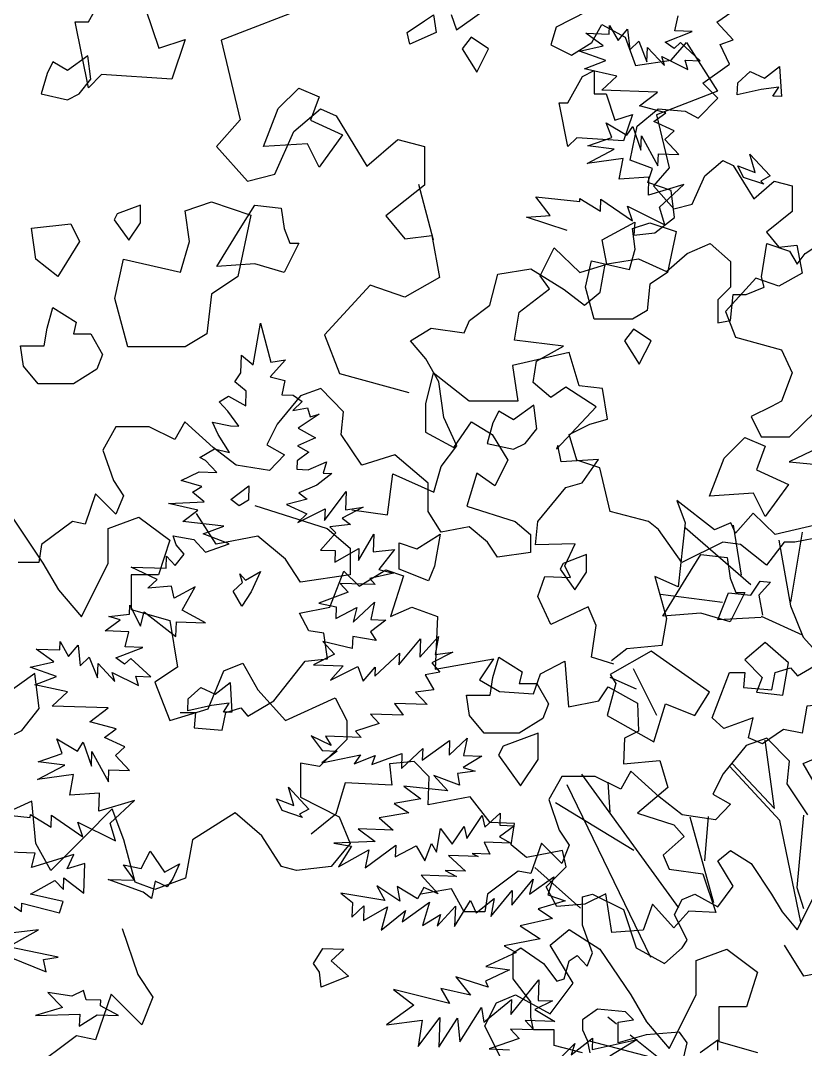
# Model space of a CAD drawing. Header units: inches. Extents: x -11 to 128, y 7 to 56.
# Drawn here: x 36.524 to 36.8417, y 22.3813 to 22.7979 of the extents above; entities that cross this region are included whole.
import ezdxf

# ---------------------------------------------------------------- set-up
doc = ezdxf.new("R2010")
doc.units = ezdxf.units.IN
doc.header["$MEASUREMENT"] = 0
doc.layers.add('CAY', color=94, linetype='Continuous')
doc.layers.add('CAY-3', color=61, linetype='Continuous')
picture_1 = doc.add_image_def('image1.jpg', size_in_pixel=(1680, 1093))

# ---------------------------------------------------------------- blocks, each defined once
blk = doc.blocks.new('A$C76451831')
at = {"layer": 'CAY'}
for p, q in [((4217.44, 1499.12), (4134.89, 1467.27)), ((4543.85, 1475.59), (4547.04, 1489.08)), ((4484.84, 1472.66), (4485.11, 1480.36)), ((4485.11, 1480.36), (4492.79, 1466.94)), ((4492.79, 1466.94), (4501.3, 1477.07)), ((4501.3, 1477.07), (4503.37, 1458.42)), ((4559.69, 1475.04), (4543.85, 1475.59)), ((4134.89, 1467.27), (4151.99, 1395.3)), ((4463.57, 1473.41), (4484.84, 1472.66)), ((4479.48, 1461.97), (4463.57, 1473.41)), ((4503.37, 1458.42), (4511.35, 1466.3)), ((4511.35, 1466.3), (4518.85, 1447.45)), ((4535.34, 1465.46), (4559.69, 1475.04)), ((4458.02, 1457.28), (4479.48, 1461.97)), ((4481.74, 1448.74), (4458.02, 1457.28)), ((4518.85, 1447.45), (4519.31, 1460.58)), ((4519.31, 1460.58), (4534.6, 1444.18)), ((4543.3, 1459.74), (4535.34, 1465.46)), ((4548.92, 1464.98), (4543.3, 1459.74)), ((4566.92, 1448.49), (4548.92, 1464.98)), ((4462.44, 1441.26), (4481.74, 1448.74)), ((4534.6, 1444.18), (4532.16, 1452.42)), ((4532.16, 1452.42), (4555.77, 1440.72)), ((4555.77, 1440.72), (4553.34, 1448.96)), ((4553.34, 1448.96), (4566.92, 1448.49)), ((4491.67, 1434.8), (4462.44, 1441.26)), ((4478.09, 1422.12), (4491.67, 1434.8)), ((4528.33, 1420.37), (4478.09, 1422.12)), ((4512.03, 1407.79), (4528.33, 1420.37)), ((4200.34, 1384.68), (4224.51, 1405.33)), ((4224.51, 1405.33), (4238.66, 1398.84)), ((4535.82, 1401.52), (4512.03, 1407.79)), ((4525.13, 1393.74), (4535.82, 1401.52)), ((4151.99, 1395.3), (4130.76, 1371.12)), ((4238.66, 1398.84), (4266.37, 1353.42)), ((4487.01, 1379.2), (4482.04, 1392.52)), ((4482.04, 1392.52), (4500.68, 1381.44)), ((4543.42, 1385.39), (4525.13, 1393.74)), ((4183.24, 1346.34), (4200.34, 1384.68)), ((4500.68, 1381.44), (4505.95, 1389.42)), ((4505.95, 1389.42), (4513.35, 1367.85)), ((4534.99, 1377.52), (4543.42, 1385.39)), ((4266.37, 1353.42), (4294.09, 1377.61)), ((4294.09, 1377.61), (4318.26, 1371.12)), ((4465.45, 1371.79), (4487.01, 1379.2)), ((4513.35, 1367.85), (4513.81, 1380.98)), ((4513.81, 1380.98), (4528.72, 1353.72)), ((4547.65, 1363.94), (4534.99, 1377.52)), ((4130.76, 1371.12), (4158.47, 1339.85)), ((4318.26, 1371.12), (4318.26, 1336.32)), ((4464.9, 1355.94), (4489.36, 1368.69)), ((4489.36, 1368.69), (4465.45, 1371.79)), ((4528.72, 1353.72), (4529.1, 1364.58)), ((4529.1, 1364.58), (4547.65, 1363.94)), ((4497.23, 1360.26), (4464.9, 1355.94)), ((4493.86, 1341.79), (4497.23, 1360.26)), ((4158.47, 1339.85), (4183.24, 1346.34)), ((4318.26, 1336.32), (4283.47, 1308.59)), ((4520.66, 1343.57), (4493.86, 1341.79)), ((4520.09, 1327.27), (4520.66, 1343.57)), ((4552.15, 1337.03), (4520.09, 1327.27)), ((4530.14, 1316.49), (4552.15, 1337.03)), ((4431.54, 1309.06), (4418.53, 1325.83)), ((4418.53, 1325.83), (4458.27, 1321.72)), ((4458.27, 1321.72), (4458.36, 1324.44)), ((4458.36, 1324.44), (4476.99, 1312.91)), ((4476.99, 1312.91), (4477.37, 1323.78)), ((4477.37, 1323.78), (4505.69, 1304.2)), ((4283.47, 1308.59), (4300.57, 1287.95)), ((4410.19, 1307.54), (4431.54, 1309.06)), ((4501.17, 1317.5), (4535.01, 1300.46)), ((4505.69, 1304.2), (4501.17, 1317.5)), ((4535.01, 1300.46), (4530.14, 1316.49)), ((4446.93, 1295.37), (4410.19, 1307.54)), ((4300.57, 1287.95), (4324.75, 1290.9)), ((4324.75, 1290.9), (4331.82, 1253.15)), ((4554.94, 1274.61), (4575.78, 1283.65)), ((4575.78, 1283.65), (4594.25, 1267.53)), ((4622.16, 1253.76), (4626.88, 1283.65)), ((4626.88, 1283.65), (4647.32, 1276.97)), ((4661.47, 1274.61), (4682.3, 1288.37)), ((4536.47, 1258.48), (4554.94, 1274.61)), ((4647.32, 1276.97), (4654.39, 1265.17)), ((4654.39, 1265.17), (4661.47, 1274.61)), ((4476.72, 1240), (4481.05, 1265.17)), ((4481.05, 1265.17), (4511.31, 1269.89)), ((4511.31, 1269.89), (4536.47, 1258.48)), ((4594.25, 1267.53), (4594.25, 1244.33)), ((4331.82, 1253.15), (4300.57, 1235.45)), ((4377.27, 1228.2), (4384.35, 1256.12)), ((4384.35, 1256.12), (4414.22, 1260.84)), ((4414.22, 1260.84), (4444.1, 1242.36)), ((4624.52, 1244.33), (4622.16, 1253.76)), ((4269.32, 1246.07), (4228.05, 1201.24)), ((4300.57, 1235.45), (4269.32, 1246.07)), ((4594.25, 1244.33), (4582.85, 1232.92)), ((4608.4, 1237.64), (4624.52, 1244.33)), ((4444.1, 1242.36), (4462.57, 1228.2)), ((4462.57, 1228.2), (4476.72, 1240)), ((4594.25, 1214.44), (4596.61, 1237.64)), ((4596.61, 1237.64), (4608.4, 1237.64)), ((4358.8, 1214.44), (4377.27, 1228.2)), ((4582.85, 1232.92), (4582.85, 1212.08)), ((4305.73, 1195.96), (4324.21, 1207.36)), ((4324.21, 1207.36), (4354.08, 1203.04)), ((4354.08, 1203.04), (4358.8, 1214.44)), ((4582.85, 1212.08), (4594.25, 1214.44)), ((4228.05, 1201.24), (4241.61, 1166.44)), ((4319.49, 1179.83), (4305.73, 1195.96)), ((4331.28, 1158.99), (4319.49, 1179.83)), ((4241.61, 1166.44), (4304.11, 1149.33)), ((4335.61, 1126.75), (4331.28, 1158.99)), ((4347.4, 1101.19), (4335.61, 1126.75)), ((4333.25, 1082.7), (4347.4, 1101.19)), ((4326.56, 1059.5), (4333.25, 1082.7)), ((4284.9, 1039.05), (4289.61, 1076.02)), ((4289.61, 1076.02), (4326.56, 1059.5)), ((4252.67, 1043.38), (4284.9, 1039.05)), ((4527.76, 857.92), (4506.64, 900.17)), ((4509.28, 881.69), (4485.53, 892.25)), ((4626.88, 837.71), (4608.4, 831.03)), ((4633.95, 774.01), (4625.31, 835.75)), ((4647.32, 816.87), (4626.88, 837.71)), ((4608.4, 831.03), (4587.57, 805.47)), ((4645.35, 796.42), (4647.32, 816.87)), ((4504.24, 807.83), (4495.2, 791.7)), ((4529.79, 784.63), (4504.24, 807.83)), ((4638.67, 763.39), (4593.47, 812.15)), ((4595.82, 814.51), (4633.95, 774.01)), ((4442.13, 803.11), (4430.34, 782.27)), ((4472, 803.11), (4442.13, 803.11)), ((4547.68, 684.5), (4460.21, 805.07)), ((4495.2, 791.7), (4472, 803.11)), ((4587.57, 805.47), (4578.14, 786.99)), ((4522.33, 639.81), (4446.85, 795.64)), ((4485.76, 770.86), (4483.84, 797.94)), ((4663.83, 768.5), (4645.35, 796.42)), ((4430.34, 782.27), (4439.77, 754.74)), ((4550.62, 768.5), (4529.79, 784.63)), ((4578.14, 786.99), (4594.25, 777.94)), ((4506.99, 736.26), (4436.23, 779.12)), ((4594.25, 777.94), (4580.49, 763.78)), ((4580.49, 763.78), (4550.62, 768.5)), ((4579.11, 689.01), (4557.88, 766.34)), ((4571.06, 726.82), (4574.45, 766.86)), ((4657.54, 671.77), (4638.67, 763.39)), ((4659.9, 768.11), (4654, 702.83)), ((4439.77, 754.74), (4448.81, 740.98)), ((4423.73, 742.87), (4414.22, 715.42)), ((4430.34, 736.26), (4423.73, 742.87)), ((4442.13, 724.46), (4430.34, 736.26)), ((4448.81, 740.98), (4442.13, 724.46)), ((4402.82, 717.77), (4374.91, 696.93)), ((4414.22, 715.42), (4402.82, 717.77)), ((4458.78, 684.36), (4417.81, 720.82)), ((4342.68, 701.65), (4314.77, 696.93)), ((4354.08, 680.81), (4342.68, 701.65)), ((4374.91, 696.93), (4372.55, 680.81)), ((4654, 702.83), (4659.9, 683.96)), ((4372.55, 680.81), (4354.08, 680.81)), ((4491.49, 579.54), (4483.4, 586.04)), ((4541.19, 539.64), (4503.71, 569.74)), ((4534.5, 546.71), (4466.89, 564.41))]:
    blk.add_line(p, q, dxfattribs=at)
for points in [[(4034.98, 1519.24), (4050.81, 1527.16), (4050.81, 1495.47), (4066.65, 1495.47), (4078.52, 1459.83), (4102.28, 1467.75), (4090.4, 1432.11), (4027.06, 1436.07), (4015.18, 1424.19), (4003.31, 1483.59), (4015.18, 1483.59)], [(4376.02, 1459.35), (4360.18, 1469.91), (4352.26, 1459.35), (4365.46, 1438.22)], [(4640.12, 1416.47), (4632.42, 1416.74), (4637.69, 1424.71), (4621.75, 1422.55), (4600.29, 1417.86), (4600.67, 1428.72), (4611.89, 1438.76), (4624.83, 1432.87), (4638.34, 1443.28)], [(4624.21, 1337.24), (4605.84, 1343.32), (4600.78, 1353.92), (4616.43, 1347.93), (4611.56, 1364.42), (4629.91, 1344.74), (4621.59, 1340.05)], [(4038.94, 1234.08), (4046.85, 1269.73), (4098.32, 1257.84), (4106.24, 1285.57), (4102.28, 1313.29), (4126.03, 1321.21), (4161.66, 1309.33), (4149.78, 1253.88), (4126.03, 1238.04), (4122.07, 1202.4), (4102.28, 1190.52), (4050.81, 1190.52)], [(3967.68, 1269.73), (3963.72, 1297.45), (3999.35, 1301.41), (4007.26, 1285.57), (3987.47, 1253.88)], [(4522.48, 1195.89), (4506.64, 1206.45), (4498.72, 1195.89), (4511.92, 1174.77)], [(4419.55, 1116.68), (4416.91, 1137.8), (4398.43, 1124.6), (4385.24, 1132.52), (4379.96, 1121.96), (4374.68, 1103.48), (4398.43, 1098.2), (4408.99, 1103.48)], [(4588.46, 1090.27), (4606.93, 1108.76), (4625.41, 1100.84), (4617.49, 1079.71), (4646.52, 1066.51), (4625.41, 1037.47), (4614.85, 1058.59), (4575.26, 1055.95)], [(4143.61, 1052.71), (4159.91, 1065.28), (4159.45, 1052.15), (4151.12, 1047)], [(4295.5, 989.94), (4295.5, 1013.7), (4311.34, 1008.42), (4332.45, 1021.63), (4327.17, 992.58), (4321.89, 979.38)], [(4443.3, 995.22), (4440.66, 989.94), (4453.86, 971.46), (4464.41, 987.3), (4464.41, 1003.14)], [(4554.15, 982.02), (4567.35, 1003.14), (4591.1, 1000.5), (4593.74, 982.02), (4599.02, 968.82), (4606.93, 968.82), (4593.74, 942.42), (4567.35, 950.34), (4533.04, 947.7)], [(4145.71, 970.13), (4154.15, 977.99), (4151.7, 985.78), (4156.94, 980.16), (4170.35, 987.85), (4162.01, 969.56), (4153.4, 956.71)], [(4641.24, 876.41), (4646.52, 905.45), (4625.41, 923.93), (4606.93, 908.09), (4622.77, 892.25), (4617.49, 879.05)], [(4403.71, 886.97), (4419.55, 886.97), (4430.1, 868.49), (4424.83, 855.28), (4403.71, 842.08), (4372.04, 842.08), (4358.84, 857.92), (4356.21, 876.41), (4377.32, 876.41), (4379.96, 892.25), (4385.24, 910.73), (4406.35, 897.53)], [(4562.07, 857.92), (4575.26, 879.05), (4522.48, 916.01), (4485.53, 894.89), (4490.81, 886.97), (4482.89, 857.92), (4525.12, 834.16), (4535.67, 868.49)], [(4144.62, 860.91), (4136.93, 861.18), (4142.19, 869.16), (4126.25, 866.99), (4104.79, 862.3), (4105.17, 873.17), (4116.4, 883.2), (4129.33, 877.31), (4142.84, 887.72)], [(4208.18, 766.18), (4189.81, 772.26), (4184.75, 782.87), (4200.4, 776.88), (4195.54, 793.37), (4213.88, 773.69), (4205.56, 768.99)], [(4064.64, 698.69), (4032.87, 710.23), (4056.86, 709.39), (4046.92, 723.33), (4062.67, 720.07), (4070.91, 735.64), (4083.84, 716.61), (4097.25, 724.3), (4091.35, 710.9), (4086.1, 703.38), (4075.41, 708.74), (4072.14, 692.99)], [(4223.4, 626.6), (4218.23, 634.49), (4226.4, 647.8), (4245.41, 647.14), (4234.17, 636.65), (4249.55, 622.97), (4225.18, 612.94)], [(4013.22, 601.66), (4010.78, 609.9), (4000.19, 604.83), (3978.56, 608.31), (3991.67, 594.7), (3967.4, 587.39), (4007.33, 588.72), (4006.95, 577.85), (4023.17, 588.16), (4042.18, 587.5), (4026.17, 596.22), (4026.34, 601.2)]]:
    blk.add_lwpolyline(points, close=True, dxfattribs=at)
for points in [[(529.97, 749.26), (509.93, 755.59), (514.15, 784.06), (506.77, 800.94), (473.02, 785.12), (461.42, 810.43), (467.75, 828.36), (490.95, 827.3), (485.68, 837.85), (495.17, 857.89), (459.31, 856.84), (461.42, 877.93), (486.73, 908.52), (501.5, 912.73), (516.26, 933.83), (482.51, 931.72), (479.35, 946.48), (478.29, 943.32), (514.15, 981.29), (486.73, 999.22), (473.02, 989.73), (457.2, 1003.44), (460.36, 1022.42), (484.62, 1036.13), (440.32, 1041.41), (444.54, 1066.72), (471.97, 1087.81), (463.53, 1099.41), (476.18, 1124.73), (499.39, 1102.58), (523.65, 1109.96), (519.43, 1132.11), (548.96, 1147.93), (547.9, 1136.33), (566.89, 1138.44), (584.82, 1152.15), (581.65, 1176.41), (560.56, 1183.79), (564.78, 1196.44), (544.74, 1203.83), (551.07, 1234.41), (570.05, 1250.23), (594.31, 1248.12), (605.91, 1241.8), (623.84, 1259.73), (610.13, 1273.44), (634.39, 1290.31), (625.95, 1308.24), (637.55, 1312.46), (622.79, 1328.28), (636.5, 1337.77)], [(3932.25, 644.83), (3976.94, 626.95), (3974.6, 637.91), (3987.82, 640.17), (3942.83, 649.45), (3970.11, 664.82), (3916.42, 658.53)], [(3928.67, 698), (3954.82, 681.22), (3955.09, 688.91), (3989.22, 680.02), (3992.3, 690.34), (3963.07, 696.8), (3984.8, 709.18), (3992.68, 701.2), (3993.04, 711.62), (4011.14, 697.84), (4012.07, 724.55), (3996.04, 719.67), (4001.93, 732.61), (3963.9, 720.79), (3967.08, 733.83), (3935.4, 734.94)], [(3923.04, 770.27), (3962.77, 766.17), (3962.86, 768.88), (3981.49, 757.35), (3981.87, 768.22), (4010.19, 748.64), (4005.67, 761.95), (4039.52, 744.9), (4034.64, 760.94), (4056.65, 781.48), (4024.59, 771.71), (4025.16, 788.02), (3998.36, 786.23), (4001.73, 804.7), (3969.4, 800.39), (3993.86, 813.13), (3969.96, 816.24), (3991.51, 823.64), (3986.54, 836.96), (4005.19, 825.89), (4010.45, 833.86), (4017.85, 812.3), (4018.31, 825.43), (4033.22, 798.16), (4033.6, 809.03), (4052.16, 808.38), (4039.49, 821.97), (4047.92, 829.83), (4029.63, 838.18), (4040.33, 845.97), (4016.53, 852.24), (4032.83, 864.81), (3982.59, 866.57), (3996.17, 879.24), (3966.94, 885.7), (3986.24, 893.19), (3962.52, 901.72), (3983.98, 906.41), (3968.07, 917.85), (3989.34, 917.11), (3989.61, 924.8), (3997.3, 911.39), (4005.81, 921.52), (4007.87, 902.86), (4015.85, 910.74), (4023.35, 891.89), (4023.81, 905.02), (4039.1, 888.62), (4036.67, 896.87), (4060.27, 885.16), (4057.84, 893.41), (4071.42, 892.93), (4053.42, 909.43), (4047.8, 904.19), (4039.84, 909.9), (4064.19, 919.48), (4048.35, 920.03), (4051.54, 933.52), (4030.27, 934.26), (4043.76, 944.22), (4033.44, 947.3), (4052.09, 949.37), (4052.38, 957.52), (4062.14, 938.59), (4065.31, 951.63), (4093.99, 929.32), (4094.45, 942.45), (4120.7, 941.53), (4099.81, 953.14), (4111.41, 974.04), (4092.48, 963.83), (4090.14, 974.79), (4068.77, 972.81), (4077.2, 980.68), (4053.58, 991.93), (4085.26, 990.82), (4085.64, 1001.69), (4093.5, 993.26), (4101.56, 1003.4), (4094.15, 1011.82), (4091.72, 1020.07), (4110.18, 1016.7), (4120.67, 1005.45), (4142.22, 1012.86), (4118.52, 1021.85), (4137.34, 1028.9), (4100.33, 1032.91), (4113.83, 1043.32), (4087.3, 1049.23), (4119.53, 1050.83), (4108.95, 1059.36), (4117.29, 1064.51), (4098.91, 1070.13), (4115.03, 1077.73), (4130.87, 1077.18), (4120.83, 1087.96), (4115.49, 1090.86), (4128.9, 1098.55), (4142.38, 1095.36), (4132.08, 1111.59), (4127.02, 1122.65), (4143.22, 1119.36), (4150.92, 1119.09), (4140.97, 1132.59), (4133.1, 1141.02), (4141.44, 1146.17), (4157, 1137.47), (4157.45, 1150.6), (4147.33, 1159.11), (4152.59, 1167.09), (4153.15, 1182.93), (4163.72, 1174.4), (4170.47, 1211.8), (4179.66, 1176.57), (4192.88, 1178.83), (4179.2, 1163.44), (4192.23, 1160.26), (4189.51, 1147.21), (4199.92, 1146.85), (4207.88, 1141.13), (4199.45, 1133.26), (4212.67, 1135.52), (4215.1, 1127.28), (4223.34, 1129.71), (4204.32, 1117.23), (4219.88, 1108.52), (4203.77, 1101.38), (4213.99, 1095.58), (4203.3, 1087.8), (4203.03, 1080.1), (4213.44, 1079.74), (4230, 1086.86), (4226.92, 1076.54), (4234.61, 1076.28), (4221.11, 1065.87), (4205, 1058.72), (4212.5, 1053.02), (4193.76, 1048.24), (4212.04, 1039.89), (4204.07, 1032.01), (4228.51, 1044.3), (4228.15, 1033.89), (4247.64, 1059.95), (4247.07, 1043.65), (4263, 1045.82), (4244.08, 1036.05), (4251.59, 1030.35), (4232.94, 1028.28), (4238.18, 1022.66), (4224.5, 1007.27), (4237.63, 1006.81), (4237.26, 996.4), (4258.99, 1008.78), (4258.61, 997.92), (4272.58, 1021.46), (4272.02, 1005.61), (4291.13, 1007.66), (4276.9, 989.57), (4290.38, 986.38), (4268.92, 981.69), (4273.71, 976.08), (4242.03, 977.19), (4249.45, 969.22), (4222.82, 959.27), (4238.57, 956), (4238.21, 945.59), (4257.13, 955.36), (4253.95, 942.32), (4273.16, 960.24), (4269.89, 944.48), (4283.47, 944.01), (4269.51, 933.62), (4274.67, 925.73), (4253.49, 929.19), (4253.11, 918.32), (4226.6, 924.69), (4237.08, 913.44), (4218.16, 903.68), (4244.87, 902.74), (4233.55, 889.99), (4257.99, 902.29), (4262.97, 888.96), (4273.83, 901.73), (4273.55, 893.58), (4295.56, 914.12), (4295.2, 903.71), (4314.59, 927.06), (4314.03, 910.76), (4330.98, 929.2), (4327.7, 913), (4343.63, 915.16), (4324.71, 905.4), (4332.12, 896.98), (4318.9, 894.72), (4326.59, 881.3), (4310.2, 879.16), (4320.69, 867.91), (4291.27, 868.94), (4299.05, 858.24), (4269.63, 859.27), (4277.49, 850.83), (4255.95, 843.88), (4261.19, 838.25), (4229.06, 839.38), (4234.21, 831.04), (4215.93, 839.83), (4225.89, 826.34), (4239.46, 825.87), (4225.51, 815.47), (4260.64, 822.41), (4254.93, 814.45), (4273.77, 821.95), (4270.77, 813.89), (4297.85, 823.83), (4297.37, 810.24), (4316.58, 828.16), (4316.22, 817.74), (4340.85, 835.47), (4340.39, 822.34), (4356.79, 837.63), (4353.52, 821.88), (4369.81, 821.31), (4353.14, 811.02), (4363.91, 807.92), (4347.97, 805.76), (4349.87, 795.26), (4326.6, 803.78), (4339.27, 790.19), (4299.54, 794.3), (4315, 782.88), (4290.84, 778.74), (4304.13, 770.11), (4277.24, 765.61), (4290, 754.74), (4258.32, 755.85), (4273.78, 744.43), (4236.57, 743.01), (4252.33, 740.19), (4240.81, 721.55), (4268.08, 736.92), (4264.79, 720.71), (4292.24, 741.06), (4291.88, 730.65), (4310.8, 740.41), (4318.48, 727), (4324.47, 742.66), (4329.18, 734.79), (4332.64, 755.97), (4343.03, 742.01), (4354, 757.94), (4356.34, 746.98), (4370.21, 767.81), (4372.56, 757.3), (4386.6, 769.95), (4386.22, 759.09), (4399.34, 758.63), (4385.85, 748.67), (4396.07, 742.88), (4372.09, 743.71), (4377.15, 733.11), (4361.31, 733.66), (4366.65, 730.76), (4339.95, 731.69), (4355.31, 717.55), (4336.76, 718.2), (4346.99, 712.86), (4315.31, 713.96), (4330.58, 697.11), (4317.65, 703), (4311.85, 692.78), (4293.66, 703.84), (4295.92, 690.61), (4275.1, 704.49), (4282.34, 691.09), (4242.7, 697.91), (4253.28, 689.38), (4252.82, 676.25), (4263.59, 686.3), (4263.13, 673.17), (4284.86, 685.56), (4279.14, 664.45), (4301.06, 682.27), (4297.98, 671.95), (4322.62, 689.68), (4316.44, 668.59), (4332.65, 678.45), (4329.57, 668.13), (4346.06, 686.14), (4345.41, 667.58), (4359.83, 691.1), (4364.88, 680.04), (4381.19, 693.08), (4377.91, 676.87), (4397.3, 700.22), (4396.84, 687.09), (4416.24, 710.44), (4413.05, 696.95), (4434.89, 712.51), (4429.34, 696.38), (4445.01, 690.85), (4420.74, 683.53), (4433.58, 674.93), (4404.34, 668.24), (4422.52, 656.73), (4390.12, 650.15), (4400.79, 644.34), (4373.61, 631.69), (4394.81, 628.68), (4373.15, 618.56), (4375.68, 613.03), (4346.55, 622.2), (4359.57, 605.88), (4333.04, 611.8), (4340.73, 598.38), (4290.42, 611.02), (4308.5, 596.79), (4283.86, 579.06), (4316.19, 583.37), (4312.63, 559.47), (4332.12, 585.53), (4331.19, 558.82), (4347.96, 584.98), (4349.94, 563.61), (4369.6, 594.65), (4371.86, 581.43), (4396.59, 601.87), (4396.11, 588.29), (4421.22, 619.6), (4420.58, 601.03), (4433.7, 600.57), (4417.58, 592.98), (4435.77, 581.92), (4409.07, 582.85), (4416.93, 574.41), (4395.66, 575.16), (4403.52, 566.72), (4376.45, 557.24), (4395.01, 556.59)], [(4428.76, 536.83), (4453.66, 562.25), (4450.58, 551.93), (4469.69, 567.13), (4469.33, 556.72), (4509.97, 565.72), (4485.43, 550.71)], [(714.54, 944.37), (688.18, 931.72), (732.47, 927.5)], [(711.38, 874.77), (675.52, 866.33), (655.48, 885.31), (639.66, 867.38), (635.44, 876.87), (620.68, 870.55), (586.93, 896.91), (594.31, 876.87), (587.98, 818.87), (566.89, 828.36), (577.43, 790.39), (573.22, 766.13), (541.57, 762.97), (527.86, 752.42)], [(594.31, 872.66), (653.37, 820.98)], [(637.55, 874.77), (644.93, 829.41)], [(634.39, 741.87), (648.1, 741.87), (647.04, 728.16), (672.36, 726.05), (675.52, 741.87), (689.23, 746.09), (695.56, 738.71), (718.76, 752.42)], [(699.78, 868.44), (689.23, 805.16)], [(678.68, 861.05), (689.23, 801.99), (700.83, 773.52), (717.71, 754.53)], [(662.86, 791.44), (623.84, 789.34), (633.33, 813.59), (653.37, 811.48), (661.81, 824.14), (671.3, 823.09), (660.75, 811.48), (663.92, 793.55)], [(572.16, 812.54), (628.06, 805.16)], [(662.86, 792.5), (699.78, 775.62)], [(720.87, 623.75), (720.87, 624.8), (700.83, 659.61), (722.98, 669.1), (733.53, 693.36), (727.2, 713.4), (704, 711.29), (699.78, 687.03), (682.9, 690.19), (663.92, 677.54), (651.26, 682.81), (655.48, 700.74), (629.11, 691.25), (618.57, 700.74), (634.39, 741.87)], [(4460.61, 553.79), (4435.05, 560.48), (4435.05, 574.63), (4416.58, 574.63), (4414.22, 586.04), (4414.22, 599.8), (4398.11, 620.64), (4398.11, 643.85), (4405.18, 648.56), (4425.62, 634.41), (4437.41, 618.28), (4444.1, 620.64), (4448.81, 636.77), (4455.89, 641.49), (4464.93, 632.05), (4469.65, 643.85), (4460.61, 669.01), (4460.61, 694.57), (4469.65, 696.93), (4497.55, 683.17), (4508.95, 648.56), (4534.5, 634.41), (4550.62, 648.56), (4554.94, 655.25), (4543.55, 678.45), (4550.62, 692.21), (4562.02, 696.93), (4582.85, 685.53), (4596.61, 704.01), (4582.85, 726.82), (4594.25, 736.26), (4612.73, 724.46), (4631.2, 696.93), (4640.64, 680.81), (4654.39, 664.69), (4670.51, 696.93)], [(4582.85, 556.15), (4582.85, 565.2), (4566.74, 553.79)], [(4548.26, 532.95), (4554.94, 562.84), (4548.26, 572.28), (4517.99, 569.92), (4492.84, 562.84), (4492.84, 581.32), (4506.6, 583.68), (4499.52, 590.76), (4474.36, 593.12), (4460.61, 583.68), (4460.61, 574.63), (4464.93, 565.2), (4467.29, 553.79)]]:
    blk.add_lwpolyline(points, dxfattribs=at)
at = {"layer": 'CAY-3'}
for p, q in [((6577.4, 899), (6564.2, 949.16)), ((6416.32, 659.79), (6481.77, 639.15)), ((6381.54, 624.99), (6363.85, 652.71)), ((6197.57, 649.17), (6225.29, 607.88)), ((6284.25, 639.15), (6311.96, 649.17)), ((6311.96, 649.17), (6339.67, 628.53)), ((6284.25, 607.88), (6284.25, 639.15)), ((6419.27, 632.07), (6381.54, 624.99)), ((6444.04, 611.42), (6419.27, 632.07)), ((6481.77, 639.15), (6502.41, 621.45)), ((6339.67, 628.53), (6329.65, 597.26)), ((6502.41, 621.45), (6502.41, 597.26)), ((6225.29, 607.88), (6239.44, 583.7)), ((6260.07, 559.51), (6284.25, 607.88)), ((6457.6, 590.78), (6444.04, 611.42)), ((6304.89, 597.26), (6304.89, 566)), ((6329.65, 597.26), (6304.89, 597.26)), ((6502.41, 597.26), (6457.6, 590.78)), ((6239.44, 583.7), (6260.07, 559.51)), ((6304.89, 566), (6339.67, 555.97)), ((6339.67, 555.97), (6346.75, 514.09)), ((86.67, 510.8), (100.83, 469.51)), ((6346.75, 514.09), (6326.11, 500.53)), ((6374.46, 476.34), (6388.61, 510.56)), ((6388.61, 510.56), (6405.71, 517.63)), ((6405.71, 517.63), (6419.27, 493.45)), ((472.66, 495.71), (489.75, 509.86)), ((489.75, 509.86), (517.47, 492.17)), ((493.29, 461.49), (472.66, 495.71)), ((517.47, 492.17), (545.18, 450.88)), ((604.14, 482.14), (631.85, 492.17)), ((631.85, 492.17), (659.57, 471.52)), ((701.43, 467.98), (683.74, 495.71)), ((6326.11, 500.53), (6339.67, 465.73)), ((6419.27, 493.45), (6444.04, 465.73)), ((6444.04, 465.73), (6488.85, 486.37)), ((6488.85, 486.37), (6499.46, 465.73)), ((604.14, 450.88), (604.14, 482.14)), ((739.16, 475.06), (701.43, 467.98)), ((6339.67, 465.73), (6374.46, 476.34)), ((100.83, 469.51), (114.39, 448.86)), ((659.57, 471.52), (649.54, 440.26)), ((6499.46, 465.73), (6499.46, 448.62)), ((472.66, 433.77), (493.29, 461.49)), ((76.77, 451.7), (62.5, 410.52)), ((86.67, 441.79), (76.77, 451.7)), ((114.39, 448.86), (104.36, 424.09)), ((424.31, 443.8), (441.41, 450.88)), ((441.41, 450.88), (472.66, 433.77)), ((545.18, 450.88), (559.33, 426.69)), ((579.97, 402.51), (604.14, 450.88)), ((6499.46, 448.62), (6474.7, 424.44)), ((104.36, 424.09), (86.67, 441.79)), ((413.69, 423.15), (424.31, 443.8)), ((624.78, 440.26), (624.78, 409)), ((649.54, 440.26), (624.78, 440.26)), ((6457.6, 427.38), (6457.6, 396.71)), ((6474.7, 424.44), (6457.6, 427.38)), ((430.79, 388.35), (413.69, 423.15)), ((559.33, 426.69), (579.97, 402.51)), ((45.4, 414.06), (3.54, 382.8)), ((62.5, 410.52), (45.4, 414.06)), ((624.78, 409), (659.57, 398.97)), ((6215.26, 393.17), (6184.01, 379.02)), ((6218.8, 354.83), (6215.26, 393.17)), ((6457.6, 396.71), (6492.38, 379.02)), ((6287.79, 386.09), (6263.61, 361.91)), ((6298.4, 358.37), (6287.79, 386.09)), ((6398.63, 382.55), (6360.31, 358.37)), ((6422.81, 361.91), (6398.63, 382.55)), ((6492.38, 379.02), (6502.41, 354.83)), ((6263.61, 361.91), (6232.36, 330.65)), ((6440.5, 334.19), (6422.81, 361.91)), ((6232.36, 330.65), (6218.8, 354.83)), ((6308.42, 320.03), (6298.4, 358.37)), ((6360.31, 358.37), (6353.82, 323.57)), ((6502.41, 354.83), (6485.31, 334.19)), ((6454.06, 330.65), (6440.5, 334.19)), ((6485.31, 334.19), (6454.06, 330.65)), ((6326.11, 313.54), (6308.42, 320.03)), ((6353.82, 323.57), (6326.11, 313.54))]:
    blk.add_line(p, q, dxfattribs=at)
for points in [[(6593.47, 1102.65), (6598.18, 1088.89), (6660.29, 1132.93)], [(6715.71, 1105.4), (6688.2, 1091.25), (6683.48, 1075.13), (6701.96, 1066.08), (6720.43, 1077.48), (6729.47, 1093.61), (6750.31, 1082.2), (6759.74, 1056.64), (6791.97, 1061.36), (6805.73, 1077.48), (6833.64, 1033.44), (6778.61, 1012.21), (6790.01, 964.23), (6775.86, 948.11), (6794.33, 927.27), (6810.84, 931.59), (6822.24, 957.15), (6838.36, 970.92), (6847.79, 966.59), (6866.26, 936.31), (6884.74, 952.43), (6900.86, 948.11), (6900.86, 924.91), (6877.66, 906.42), (6889.06, 892.66), (6905.18, 894.63), (6909.9, 869.46), (6889.06, 857.66), (6868.23, 864.74), (6840.71, 834.85), (6849.76, 811.65), (6891.42, 800.25), (6900.86, 779.41), (6891.42, 753.85), (6882.38, 749.13), (6863.91, 740.08), (6872.95, 721.6), (6898.5, 721.6), (6921.69, 744.41)], [(6928.37, 631.55), (6903.21, 626.83), (6893.78, 626.83), (6877.66, 605.99), (6854.47, 624.47), (6838.36, 626.83), (6801.41, 608.35), (6780.57, 638.23), (6771.53, 645.31), (6736.94, 654.36), (6727.51, 693.68), (6706.67, 700.76), (6699.99, 723.96), (6718.47, 733), (6734.58, 737.72), (6729.87, 765.25), (6709.03, 767.61), (6699.99, 797.89), (6648.89, 786.09), (6653.61, 753.85), (6609.58, 753.85), (6577.35, 779.41), (6570.27, 751.49), (6570.27, 725.93), (6595.83, 712.16), (6611.94, 735.36), (6630.42, 723.96), (6644.57, 700.76), (6632.77, 677.56), (6616.66, 688.96), (6607.62, 659.07), (6651.25, 645.31), (6665.01, 633.51), (6665.01, 617.39), (6635.13, 613.07), (6626.09, 626.83), (6609.58, 640.59), (6584.43, 635.87), (6572.63, 654.36), (6572.63, 679.92), (6542.76, 705.48), (6512.89, 696.04), (6494.41, 723.96), (6496.38, 744.41), (6475.94, 765.25), (6457.46, 758.57), (6436.63, 733), (6427.19, 714.52), (6443.31, 705.48), (6429.55, 691.32), (6399.68, 696.04), (6378.84, 712.16), (6353.29, 735.36), (6344.25, 719.24), (6321.06, 730.65), (6291.19, 730.65), (6279.39, 709.8), (6288.83, 682.28), (6297.87, 668.51), (6291.19, 652), (6279.39, 663.79), (6272.79, 670.4), (6263.28, 642.95), (6251.88, 645.31), (6223.97, 624.47), (6221.61, 608.35), (6203.14, 608.35)], [(138.89, 705.64), (152.6, 705.64), (151.54, 691.93), (176.86, 689.82), (180.02, 705.64), (193.73, 709.86), (200.06, 702.48), (223.26, 716.19), (251.74, 752.05), (271.78, 754.16), (268.61, 777.36), (254.9, 779.47), (246.47, 795.29), (273.89, 800.56), (286.54, 833.26), (300.26, 819.55), (324.51, 834.31), (340.33, 829.04), (328.73, 792.13), (347.72, 800.56), (370.92, 792.13), (368.81, 744.67), (421.54, 754.16), (408.89, 735.17), (426.82, 724.63), (457.4, 722.52), (463.73, 740.45), (485.88, 752.05), (489.04, 710.92), (516.47, 716.19), (524.9, 728.85), (551.27, 714.08), (552.33, 688.77), (539.67, 682.44), (538.61, 659.24), (571.31, 662.4), (578.69, 638.14), (551.27, 614.94), (583.97, 604.39), (593.46, 593.85), (574.47, 576.97), (579.75, 564.31), (610.33, 560.1), (621.94, 525.29), (597.68, 526.35), (583.97, 511.58), (564.98, 532.67), (556.54, 509.47), (528.07, 507.36), (522.79, 542.17), (503.81, 532.67), (478.5, 530.56), (469.01, 548.49), (486.94, 566.42), (483.77, 581.19), (451.08, 574.86), (437.36, 586.46), (440.53, 605.45), (418.38, 606.5), (400.45, 629.7), (362.48, 622.32), (363.54, 647.63), (349.83, 661.35), (327.68, 659.24), (329.79, 640.25), (287.6, 642.36), (279.16, 613.88), (257.01, 595.95)]]:
    blk.add_lwpolyline(points, dxfattribs=at)
for points in [[(6569.48, 1097.02), (6577.4, 1102.3), (6580.04, 1086.46), (6556.28, 1075.9), (6553.64, 1086.46)], [(6268.6, 1044.21), (6265.97, 1065.34), (6247.49, 1052.14), (6234.29, 1060.06), (6229.02, 1049.49), (6223.74, 1031.01), (6247.49, 1025.73), (6258.05, 1031.01)], [(6712, 1046.85), (6722.56, 1052.14), (6722.56, 1031.01), (6733.11, 1031.01), (6741.03, 1007.25), (6756.87, 1012.53), (6748.95, 988.77), (6706.72, 991.41), (6698.8, 983.49), (6690.89, 1023.09), (6698.8, 1023.09)], [(6437.52, 1017.81), (6455.99, 1036.29), (6474.47, 1028.37), (6466.55, 1007.25), (6495.58, 994.05), (6474.47, 965), (6463.91, 986.13), (6424.32, 983.49)], [(6292.36, 922.76), (6289.72, 917.48), (6302.91, 899), (6313.47, 914.84), (6313.47, 930.68)], [(6403.21, 909.56), (6416.4, 930.68), (6440.16, 928.04), (6442.8, 909.56), (6448.07, 896.36), (6455.99, 896.36), (6442.8, 869.95), (6416.4, 877.87), (6382.09, 875.23)], [(6714.64, 856.75), (6719.92, 880.51), (6754.23, 872.59), (6759.51, 891.07), (6756.87, 909.56), (6772.7, 914.84), (6796.46, 906.92), (6788.54, 869.95), (6772.7, 859.39), (6770.06, 835.63), (6756.87, 827.71), (6722.56, 827.71)], [(6252.77, 814.5), (6268.6, 814.5), (6279.16, 796.02), (6273.88, 782.82), (6252.77, 769.62), (6221.1, 769.62), (6207.9, 785.46), (6205.26, 803.94), (6226.38, 803.94), (6229.02, 819.79), (6234.29, 838.27), (6255.41, 825.07)], [(430.06, 675.26), (426.1, 667.34), (445.9, 639.61), (461.73, 663.38), (461.73, 687.14)], [(6222.02, 476.63), (6218.06, 508.31), (6190.35, 488.51), (6170.56, 500.39), (6162.64, 484.55), (6154.72, 456.83), (6190.35, 448.91), (6206.19, 456.83)]]:
    blk.add_lwpolyline(points, close=True, dxfattribs=at)

msp = doc.modelspace()

# ---------------------------------------------------------------- block references
at = {"layer": 'CAY', "xscale": 0.0004489089019145984, "yscale": 0.0004489089019145984, "zscale": 0.0004489089019145984}
for p in [(33.73839, 22.30535), (36.52619, 22.20094), (34.74897, 22.13133)]:
    msp.add_blockref('A$C76451831', p, dxfattribs=at)

# ---------------------------------------------------------------- pictures from other files: only their frames are drawn
image = msp.add_image(picture_1, insert=(12.49661, 7.37723), size_in_units=(74.4025, 48.40591))
image.dxf.flags = 6

doc.saveas('drawing.dxf')
